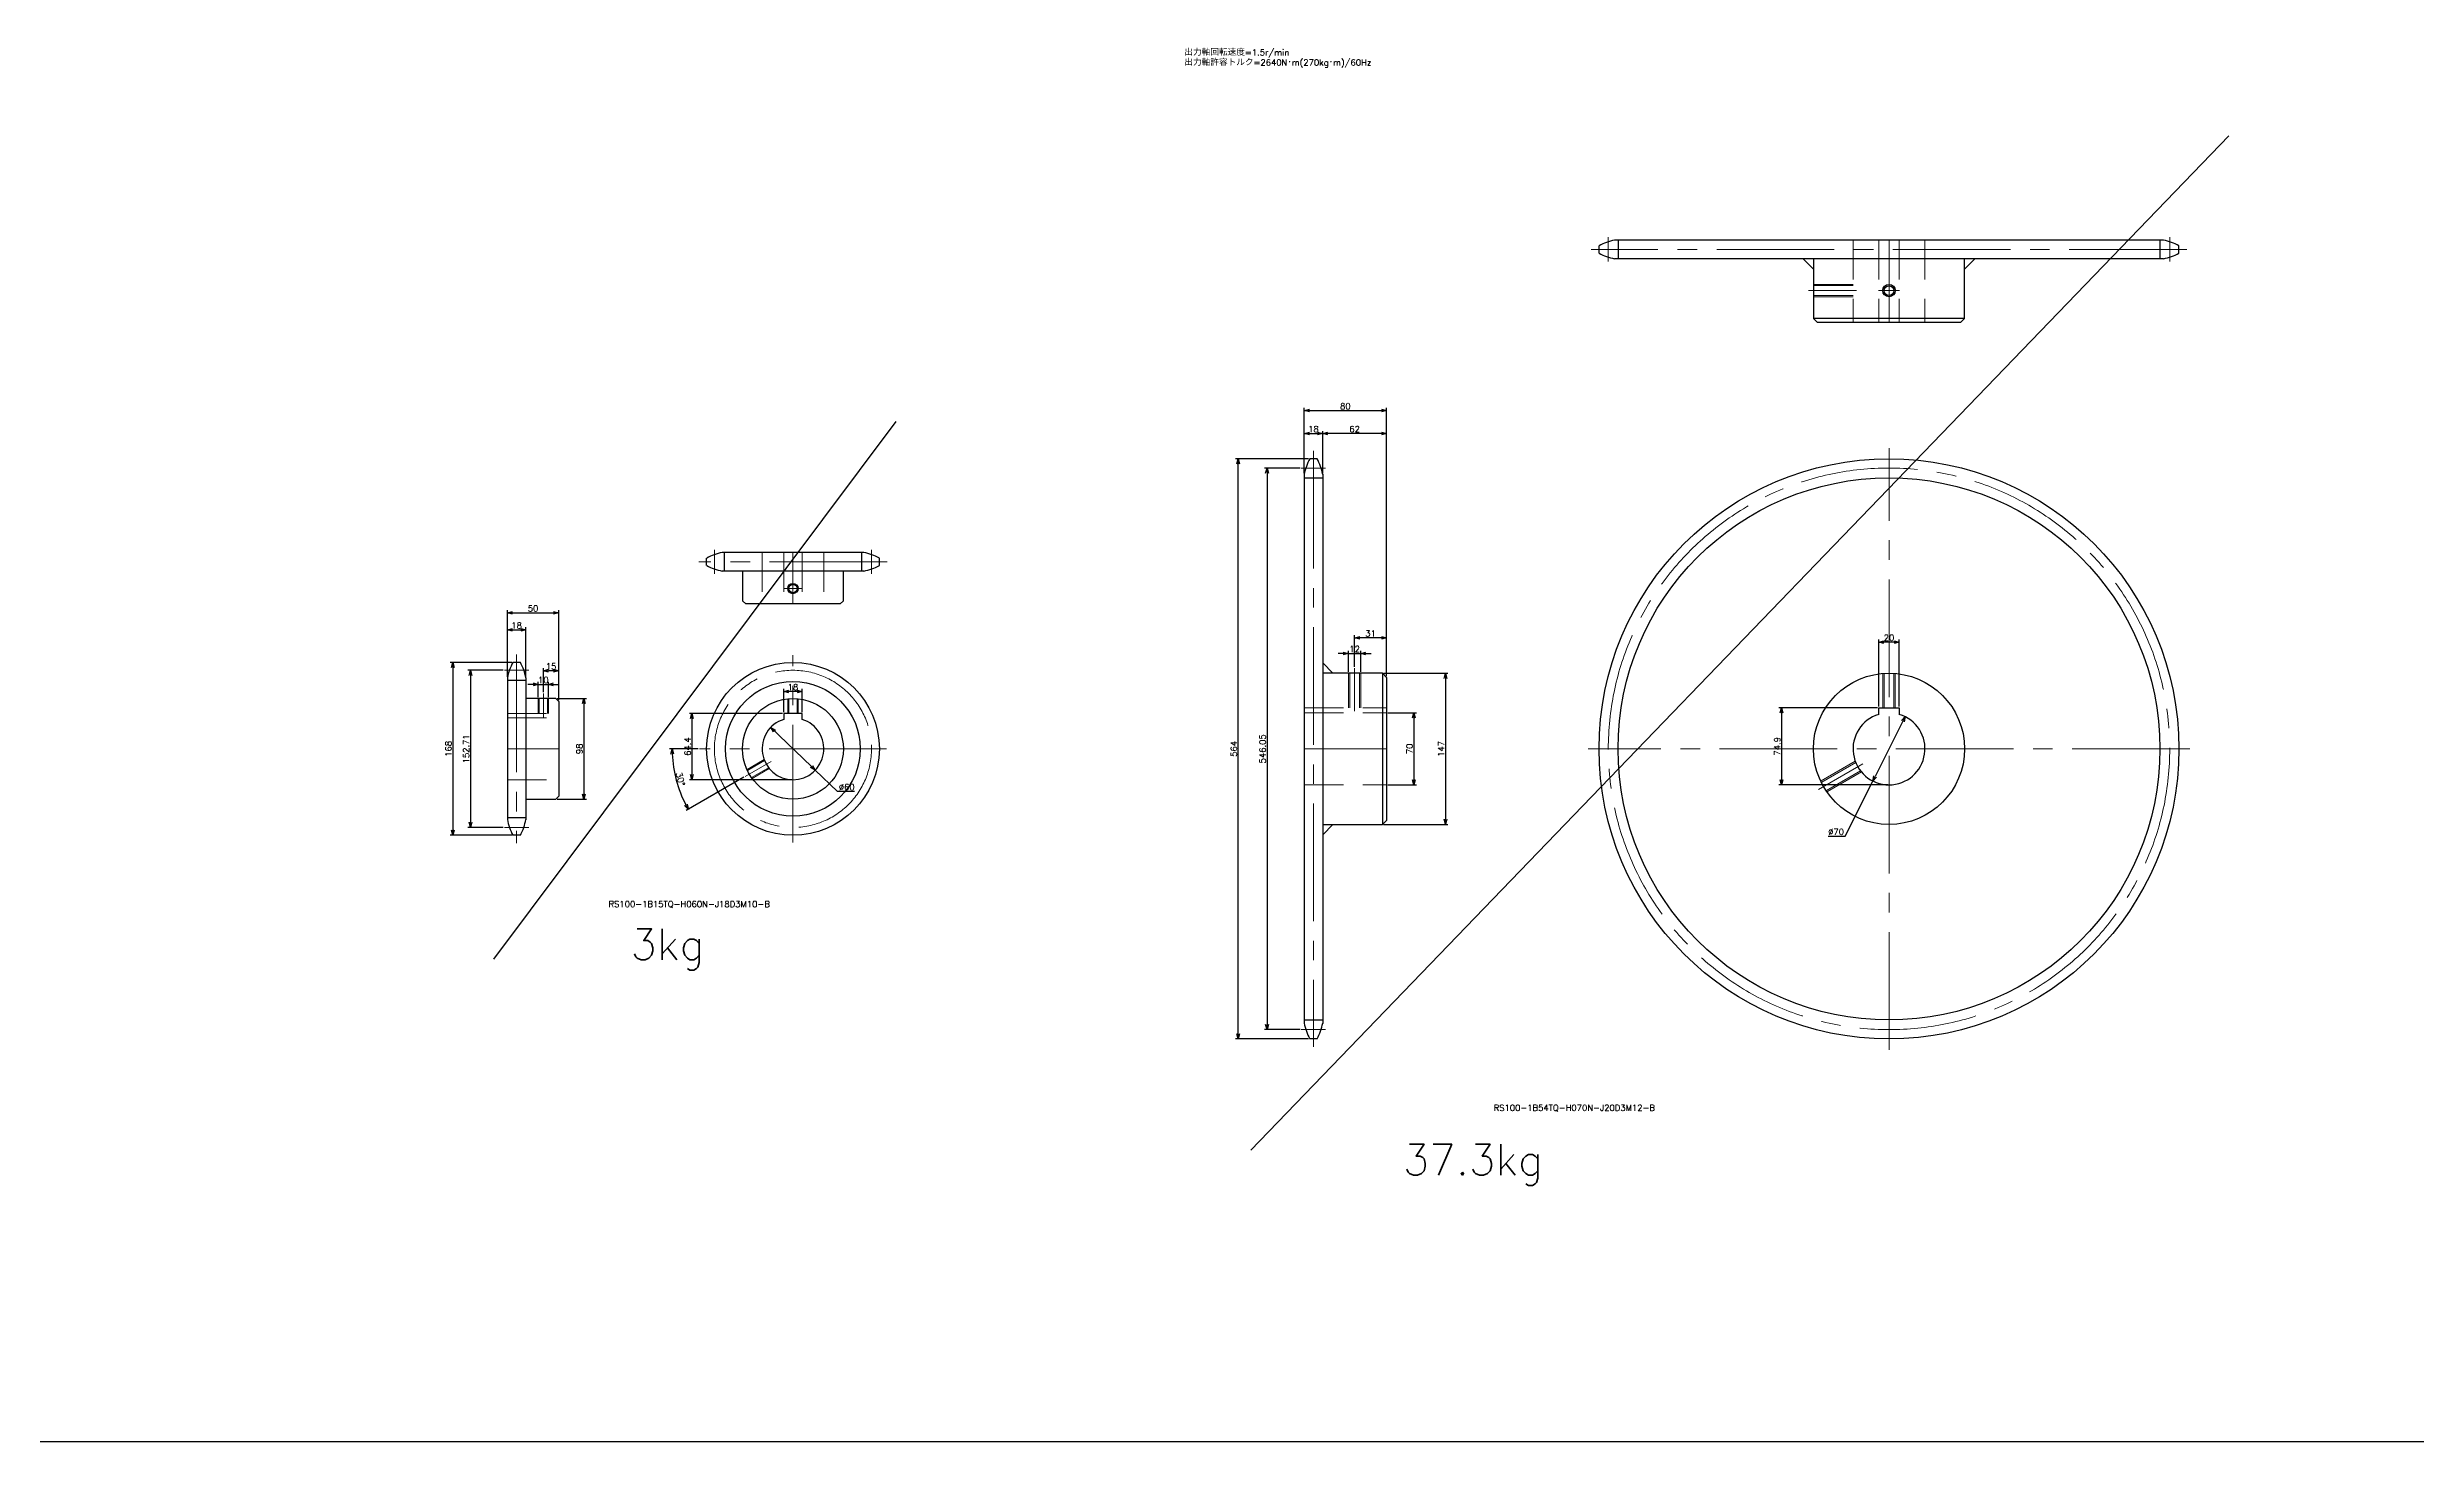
# Model space of a CAD drawing. Header units: millimetres. Extents: x -16130 to 36813, y -8099 to 27484.
# Drawn here: x -6603 to -4298, y 15962 to 17318 of the extents above; entities that cross this region are included whole.
import ezdxf

# ---------------------------------------------------------------- set-up
doc = ezdxf.new("R2010")
doc.units = ezdxf.units.MM
doc.header["$LTSCALE"] = 6
doc.header["$PDMODE"] = 99
doc.header["$PDSIZE"] = 1
doc.linetypes.add('CENTER2', pattern=[28.575, 19.05, -3.175, 3.175, -3.175])
doc.linetypes.add('HIDDEN', pattern=[9.525, 6.35, -3.175])
for name, color, linetype, lineweight in [('04_HIDDEN', 2, 'HIDDEN', 13), ('05_CENTER', 4, 'CENTER2', 13), ('08_DIM', 3, 'Continuous', 13)]:
    doc.layers.add(name, color=color, linetype=linetype, lineweight=lineweight)
doc.layers.add('10_DRAFT', color=8, linetype='Continuous', lineweight=0, plot=False)
doc.styles.add('KSS_TXT', font='txt.shx', dxfattribs={"bigfont": 'extfont2.shx'})
doc.dimstyles.new('KSS_DIM', dxfattribs={"dimtxt": 3, "dimasz": 2.5, "dimexe": 1.25, "dimexo": 0.625, "dimtad": 1, "dimdsep": 46, "dimtxsty": 'KSS_TXT', "dimblk": 'OPEN30', "dimcen": 0, "dimazin": 2, "dimtfac": 0.75, "dimtmove": 0, "dimatfit": 3, "dimldrblk": 'OPEN30', "dimfxl": 1, "dimtolj": 1, "dimarcsym": 0})
doc.dimstyles.new('KSS_DIM$3', dxfattribs={"dimtxt": 3, "dimasz": 2.5, "dimexe": 1.25, "dimexo": 0.625, "dimtad": 1, "dimtih": 1, "dimtoh": 1, "dimdsep": 46, "dimtxsty": 'KSS_TXT', "dimblk": 'OPEN30', "dimcen": 0, "dimazin": 2, "dimtfac": 0.75, "dimtofl": 0, "dimtmove": 0, "dimatfit": 3, "dimldrblk": 'OPEN30', "dimfxl": 1, "dimtolj": 1, "dimarcsym": 0})

# ---------------------------------------------------------------- blocks, each defined once
blk = doc.blocks.new('_Open30')
at = {"color": 0, "linetype": 'ByBlock', "lineweight": -2}
for p, q in [((-1, 0.27), (0, 0)), ((0, 0), (-1, -0.27)), ((0, 0), (-1, 0))]:
    blk.add_line(p, q, dxfattribs=at)
blk = doc.blocks.new('*D640')
at = {"layer": '08_DIM', "color": 0, "lineweight": -2, "transparency": 16777216}
for p, q in [((-4822.8, 16675.8), (-4918.6, 16675.8)), ((-4916.1, 16670.8), (-4916.1, 16605.9)), ((-4812.8, 16600.9), (-4918.6, 16600.9))]:
    blk.add_line(p, q, dxfattribs=at)
at = {"layer": 'Defpoints', "color": 0, "transparency": 16777216}
for p in [(-4821.6, 16675.8), (-4916.1, 16600.9), (-4811.6, 16600.9)]:
    blk.add_point(p, dxfattribs=at)
at = {"layer": '08_DIM', "color": 0, "lineweight": -2, "transparency": 16777216, "xscale": 5, "yscale": 5, "zscale": 5}
for p, rotation in [((-4916.1, 16675.8), 90), ((-4916.1, 16600.9), 270)]:
    blk.add_blockref('_Open30', p, dxfattribs=dict(at, rotation=rotation))
at = {"layer": '08_DIM', "color": 0, "transparency": 16777216, "insert": (-4920.3, 16638.4), "char_height": 6, "attachment_point": 5, "rotation": 90, "style": 'KSS_TXT'}
blk.add_mtext('\\A1;74.9', dxfattribs=at)
blk = doc.blocks.new('*D641')
at = {"layer": '08_DIM', "color": 0, "lineweight": -2, "transparency": 16777216}
for p, q in [((-4821.6, 16677.1), (-4821.6, 16742.1)), ((-4806.6, 16739.6), (-4816.6, 16739.6)), ((-4801.6, 16677.1), (-4801.6, 16742.1))]:
    blk.add_line(p, q, dxfattribs=at)
at = {"layer": 'Defpoints', "color": 0, "transparency": 16777216}
for p in [(-4821.6, 16739.6), (-4821.6, 16675.8), (-4801.6, 16675.8)]:
    blk.add_point(p, dxfattribs=at)
at = {"layer": '08_DIM', "color": 0, "lineweight": -2, "transparency": 16777216, "xscale": 5, "yscale": 5, "zscale": 5, "rotation": 180}
blk.add_blockref('_Open30', (-4821.6, 16739.6), dxfattribs=at)
at = {"layer": '08_DIM', "color": 0, "lineweight": -2, "transparency": 16777216, "xscale": 5, "yscale": 5, "zscale": 5}
blk.add_blockref('_Open30', (-4801.6, 16739.6), dxfattribs=at)
at = {"layer": '08_DIM', "color": 0, "transparency": 16777216, "insert": (-4811.6, 16743.9), "char_height": 6, "attachment_point": 5, "style": 'KSS_TXT'}
blk.add_mtext('\\A1;20', dxfattribs=at)
blk = doc.blocks.new('*D642')
at = {"layer": '08_DIM', "color": 0, "lineweight": -2, "transparency": 16777216}
for p, q in [((-4795.9, 16667.2), (-4825, 16609.1)), ((-4854.2, 16550.9), (-4827.3, 16604.6)), ((-4870.7, 16550.9), (-4854.2, 16550.9))]:
    blk.add_line(p, q, dxfattribs=at)
at = {"layer": 'Defpoints', "color": 0, "transparency": 16777216}
for p in [(-4795.9, 16667.2), (-4827.3, 16604.6)]:
    blk.add_point(p, dxfattribs=at)
at = {"layer": '08_DIM', "color": 0, "lineweight": -2, "transparency": 16777216, "xscale": 5, "yscale": 5, "zscale": 5}
for p, rotation in [((-4795.9, 16667.2), 63.36914231742471), ((-4827.3, 16604.6), 243.3691423174247)]:
    blk.add_blockref('_Open30', p, dxfattribs=dict(at, rotation=rotation))
at = {"layer": '08_DIM', "color": 0, "transparency": 16777216, "insert": (-4863.1, 16555.2), "char_height": 6, "attachment_point": 5, "style": 'KSS_TXT'}
blk.add_mtext('\\A1;%%C70', dxfattribs=at)
blk = doc.blocks.new('*D643')
at = {"layer": '08_DIM', "color": 0, "lineweight": -2, "transparency": 16777216}
for p, q in [((-5303.1, 16709.4), (-5240.5, 16709.4)), ((-5243, 16704.4), (-5243, 16567.4)), ((-5303.1, 16562.4), (-5240.5, 16562.4))]:
    blk.add_line(p, q, dxfattribs=at)
at = {"layer": 'Defpoints', "color": 0, "transparency": 16777216}
for p in [(-5304.3, 16709.4), (-5304.3, 16562.4), (-5243, 16562.4)]:
    blk.add_point(p, dxfattribs=at)
at = {"layer": '08_DIM', "color": 0, "lineweight": -2, "transparency": 16777216, "xscale": 5, "yscale": 5, "zscale": 5}
for p, rotation in [((-5243, 16709.4), 90), ((-5243, 16562.4), 270)]:
    blk.add_blockref('_Open30', p, dxfattribs=dict(at, rotation=rotation))
at = {"layer": '08_DIM', "color": 0, "transparency": 16777216, "insert": (-5247.2, 16635.9), "char_height": 6, "attachment_point": 5, "rotation": 90, "style": 'KSS_TXT'}
blk.add_mtext('\\A1;147', dxfattribs=at)
blk = doc.blocks.new('*D747')
at = {"layer": '08_DIM', "color": 0, "lineweight": -2, "transparency": 16777216}
for p, q in [((-6130.3, 16698.6), (-6135.3, 16698.6)), ((-6125.3, 16686.2), (-6125.3, 16701.1)), ((-6125.3, 16698.6), (-6115.3, 16698.6)), ((-6115.3, 16686.2), (-6115.3, 16701.1)), ((-6110.3, 16698.6), (-6105.3, 16698.6))]:
    blk.add_line(p, q, dxfattribs=at)
at = {"layer": 'Defpoints', "color": 0, "transparency": 16777216}
for p in [(-6125.3, 16684.9), (-6115.3, 16698.6), (-6115.3, 16684.9)]:
    blk.add_point(p, dxfattribs=at)
at = {"layer": '08_DIM', "color": 0, "lineweight": -2, "transparency": 16777216, "xscale": 5, "yscale": 5, "zscale": 5}
blk.add_blockref('_Open30', (-6125.3, 16698.6), dxfattribs=at)
at = {"layer": '08_DIM', "color": 0, "lineweight": -2, "transparency": 16777216, "xscale": 5, "yscale": 5, "zscale": 5, "rotation": 180}
blk.add_blockref('_Open30', (-6115.3, 16698.6), dxfattribs=at)
at = {"layer": '08_DIM', "color": 0, "transparency": 16777216, "insert": (-6120.3, 16702.8), "char_height": 6, "attachment_point": 5, "style": 'KSS_TXT'}
blk.add_mtext('\\A1;10', dxfattribs=at)
blk = doc.blocks.new('*D748')
at = {"layer": '08_DIM', "color": 0, "lineweight": -2, "transparency": 16777216}
for p, q in [((-5342.3, 16728.7), (-5347.3, 16728.7)), ((-5337.3, 16710.7), (-5337.3, 16731.2)), ((-5337.3, 16728.7), (-5325.3, 16728.7)), ((-5325.3, 16710.7), (-5325.3, 16731.2)), ((-5320.3, 16728.7), (-5315.3, 16728.7))]:
    blk.add_line(p, q, dxfattribs=at)
at = {"layer": 'Defpoints', "color": 0, "transparency": 16777216}
for p in [(-5325.3, 16728.7), (-5337.3, 16709.4), (-5325.3, 16709.4)]:
    blk.add_point(p, dxfattribs=at)
at = {"layer": '08_DIM', "color": 0, "lineweight": -2, "transparency": 16777216, "xscale": 5, "yscale": 5, "zscale": 5}
blk.add_blockref('_Open30', (-5337.3, 16728.7), dxfattribs=at)
at = {"layer": '08_DIM', "color": 0, "lineweight": -2, "transparency": 16777216, "xscale": 5, "yscale": 5, "zscale": 5, "rotation": 180}
blk.add_blockref('_Open30', (-5325.3, 16728.7), dxfattribs=at)
at = {"layer": '08_DIM', "color": 0, "transparency": 16777216, "insert": (-5331.3, 16732.9), "char_height": 6, "attachment_point": 5, "style": 'KSS_TXT'}
blk.add_mtext('\\A1;12', dxfattribs=at)
blk = doc.blocks.new('*D749')
at = {"layer": '08_DIM', "color": 0, "lineweight": -2, "transparency": 16777216}
for p, q in [((-5331.3, 16715.6), (-5331.3, 16746.3)), ((-5305.3, 16743.8), (-5326.3, 16743.8)), ((-5300.3, 16706.7), (-5300.3, 16746.3))]:
    blk.add_line(p, q, dxfattribs=at)
at = {"layer": 'Defpoints', "color": 0, "transparency": 16777216}
for p in [(-5331.3, 16743.8), (-5331.3, 16714.4), (-5300.3, 16705.4)]:
    blk.add_point(p, dxfattribs=at)
at = {"layer": '08_DIM', "color": 0, "lineweight": -2, "transparency": 16777216, "xscale": 5, "yscale": 5, "zscale": 5, "rotation": 180}
blk.add_blockref('_Open30', (-5331.3, 16743.8), dxfattribs=at)
at = {"layer": '08_DIM', "color": 0, "lineweight": -2, "transparency": 16777216, "xscale": 5, "yscale": 5, "zscale": 5}
blk.add_blockref('_Open30', (-5300.3, 16743.8), dxfattribs=at)
at = {"layer": '08_DIM', "color": 0, "transparency": 16777216, "insert": (-5315.8, 16748.1), "char_height": 6, "attachment_point": 5, "style": 'KSS_TXT'}
blk.add_mtext('\\A1;31', dxfattribs=at)
blk = doc.blocks.new('RS120-1B54Tc_1_1_1')
at = {"color": 0}
for p, q in [((-10, 33.5), (-10, 39.9)), ((-10, 39.9), (10, 39.9)), ((10, 39.9), (10, 33.5))]:
    blk.add_line(p, q, dxfattribs=at)
for radius in [282, 263.5, 73.5]:
    blk.add_circle((0, 0), radius, dxfattribs=at)
blk.add_arc((0, 0), 35, 106.6015, 73.3985, dxfattribs=at)
at = {"layer": '04_HIDDEN', "color": 0}
for p, q in [((-6, 39.9), (-6, 73.3)), ((-4.8, 39.9), (-4.8, 73.3)), ((4.7, 39.9), (4.7, 73.3)), ((6, 39.9), (6, 73.3)), ((-32.9, -12), (-66.4, -31.4)), ((-32.4, -13.2), (-65.9, -32.6)), ((-27.7, -21.5), (-61.1, -40.8)), ((-26.9, -22.4), (-60.4, -41.8))]:
    blk.add_line(p, q, dxfattribs=at)
at = {"layer": '05_CENTER', "color": 0}
for p, q in [((0, -292.5), (0, 292.5)), ((292.5, 0), (-292.5, 0)), ((-68.5, -39.6), (-25.4, -14.6))]:
    blk.add_line(p, q, dxfattribs=at)
blk.add_circle((0, 0), 273, dxfattribs=at)
blk = doc.blocks.new('RS120-1B18Tc_1_1_1')
at = {"color": 0}
for p, q in [((9, 34.4), (-9, 34.4)), ((-9, 34.4), (-9, 28.6)), ((9, 28.6), (9, 34.4))]:
    blk.add_line(p, q, dxfattribs=at)
for radius in [84, 65.5, 49]:
    blk.add_circle((0, 0), radius, dxfattribs=at)
blk.add_arc((0, 0), 30, 107.4576, 72.5424, dxfattribs=at)
at = {"layer": '04_HIDDEN', "color": 0}
for p, q in [((-5, 48.7), (-5, 34.4)), ((-4, 48.8), (-4, 34.4)), ((4, 48.8), (4, 34.4)), ((5, 48.7), (5, 34.4)), ((-44.7, -20), (-28.1, -10.5)), ((-44.3, -21), (-27.7, -11.4)), ((-40.3, -27.9), (-23.7, -18.3)), ((-39.7, -28.7), (-23.1, -19.1))]:
    blk.add_line(p, q, dxfattribs=at)
at = {"layer": '05_CENTER'}
for p, q in [((0, -91), (0, 91)), ((91, 0), (-91, 0))]:
    blk.add_line(p, q, dxfattribs=at)
at = {"layer": '05_CENTER', "color": 0}
blk.add_line((-46.6, -26.9), (-21.3, -12.3), dxfattribs=at)
at = {"layer": '05_CENTER'}
blk.add_circle((0, 0), 76.4, dxfattribs=at)
blk = doc.blocks.new('*D750')
at = {"layer": '08_DIM', "color": 0, "lineweight": -2, "transparency": 16777216}
for p, q in [((-5969.8, 16635.9), (-5997.6, 16635.9)), ((-5925.2, 16608.4), (-5981.5, 16575.9))]:
    blk.add_line(p, q, dxfattribs=at)
blk.add_arc((-5877.5, 16635.9), 117.5, 182.4373, 207.5627, dxfattribs=at)
at = {"layer": 'Defpoints', "color": 0, "transparency": 16777216}
for p in [(-5993.3, 16615.5), (-5968.5, 16635.9), (-5898.9, 16623.6), (-5748.4, 16635.9), (-5924.2, 16609)]:
    blk.add_point(p, dxfattribs=at)
at = {"layer": '08_DIM', "color": 0, "lineweight": -2, "transparency": 16777216, "xscale": 5, "yscale": 5, "zscale": 5}
for p, rotation in [((-5995.1, 16635.9), 91.21863772397231), ((-5979.3, 16577.1), 298.7813622777151)]:
    blk.add_blockref('_Open30', p, dxfattribs=dict(at, rotation=rotation))
at = {"layer": '08_DIM', "color": 0, "transparency": 16777216, "insert": (-5987, 16606.6), "char_height": 6, "attachment_point": 5, "rotation": 285, "style": 'KSS_TXT'}
blk.add_mtext('\\A1;30%%d', dxfattribs=at)
blk = doc.blocks.new('*D751')
at = {"layer": '08_DIM', "color": 0, "lineweight": -2, "transparency": 16777216}
for p, q in [((-5899.2, 16656.6), (-5859.5, 16618.6)), ((-5834.2, 16594.5), (-5855.9, 16615.2)), ((-5817.7, 16594.5), (-5834.2, 16594.5))]:
    blk.add_line(p, q, dxfattribs=at)
at = {"layer": 'Defpoints', "color": 0, "transparency": 16777216}
for p in [(-5899.2, 16656.6), (-5855.9, 16615.2)]:
    blk.add_point(p, dxfattribs=at)
at = {"layer": '08_DIM', "color": 0, "lineweight": -2, "transparency": 16777216, "xscale": 5, "yscale": 5, "zscale": 5}
for p, rotation in [((-5899.2, 16656.6), 136.2705495078301), ((-5855.9, 16615.2), 316.2705495078301)]:
    blk.add_blockref('_Open30', p, dxfattribs=dict(at, rotation=rotation))
at = {"layer": '08_DIM', "color": 0, "transparency": 16777216, "insert": (-5825.3, 16598.7), "char_height": 6, "attachment_point": 5, "style": 'KSS_TXT'}
blk.add_mtext('\\A1;%%C60', dxfattribs=at)
blk = doc.blocks.new('*D752')
at = {"layer": '08_DIM', "color": 0, "lineweight": -2, "transparency": 16777216}
for p, q in [((-5887.8, 16670.3), (-5978.3, 16670.3)), ((-5975.8, 16665.3), (-5975.8, 16610.9)), ((-5878.8, 16605.9), (-5978.3, 16605.9))]:
    blk.add_line(p, q, dxfattribs=at)
at = {"layer": 'Defpoints', "color": 0, "transparency": 16777216}
for p in [(-5886.5, 16670.3), (-5975.8, 16605.9), (-5877.5, 16605.9)]:
    blk.add_point(p, dxfattribs=at)
at = {"layer": '08_DIM', "color": 0, "lineweight": -2, "transparency": 16777216, "xscale": 5, "yscale": 5, "zscale": 5}
for p, rotation in [((-5975.8, 16670.3), 90), ((-5975.8, 16605.9), 270)]:
    blk.add_blockref('_Open30', p, dxfattribs=dict(at, rotation=rotation))
at = {"layer": '08_DIM', "color": 0, "transparency": 16777216, "insert": (-5980, 16638.1), "char_height": 6, "attachment_point": 5, "rotation": 90, "style": 'KSS_TXT'}
blk.add_mtext('\\A1;64.4', dxfattribs=at)
blk = doc.blocks.new('*D753')
at = {"layer": '08_DIM', "color": 0, "lineweight": -2, "transparency": 16777216}
for p, q in [((-5886.5, 16671.6), (-5886.5, 16694.1)), ((-5873.5, 16691.6), (-5881.5, 16691.6)), ((-5868.5, 16671.6), (-5868.5, 16694.1))]:
    blk.add_line(p, q, dxfattribs=at)
at = {"layer": 'Defpoints', "color": 0, "transparency": 16777216}
for p in [(-5886.5, 16691.6), (-5886.5, 16670.3), (-5868.5, 16670.3)]:
    blk.add_point(p, dxfattribs=at)
at = {"layer": '08_DIM', "color": 0, "lineweight": -2, "transparency": 16777216, "xscale": 5, "yscale": 5, "zscale": 5, "rotation": 180}
blk.add_blockref('_Open30', (-5886.5, 16691.6), dxfattribs=at)
at = {"layer": '08_DIM', "color": 0, "lineweight": -2, "transparency": 16777216, "xscale": 5, "yscale": 5, "zscale": 5}
blk.add_blockref('_Open30', (-5868.5, 16691.6), dxfattribs=at)
at = {"layer": '08_DIM', "color": 0, "transparency": 16777216, "insert": (-5877.5, 16695.9), "char_height": 6, "attachment_point": 5, "style": 'KSS_TXT'}
blk.add_mtext('\\A1;18', dxfattribs=at)
blk = doc.blocks.new('*D754')
at = {"layer": '08_DIM', "color": 0, "lineweight": -2, "transparency": 16777216}
for p, q in [((-6120.3, 16691.1), (-6120.3, 16714.4)), ((-6110.3, 16711.9), (-6115.3, 16711.9)), ((-6105.3, 16683.2), (-6105.3, 16714.4))]:
    blk.add_line(p, q, dxfattribs=at)
at = {"layer": 'Defpoints', "color": 0, "transparency": 16777216}
for p in [(-6120.3, 16711.9), (-6120.3, 16689.8), (-6105.3, 16681.9)]:
    blk.add_point(p, dxfattribs=at)
at = {"layer": '08_DIM', "color": 0, "lineweight": -2, "transparency": 16777216, "xscale": 5, "yscale": 5, "zscale": 5, "rotation": 180}
blk.add_blockref('_Open30', (-6120.3, 16711.9), dxfattribs=at)
at = {"layer": '08_DIM', "color": 0, "lineweight": -2, "transparency": 16777216, "xscale": 5, "yscale": 5, "zscale": 5}
blk.add_blockref('_Open30', (-6105.3, 16711.9), dxfattribs=at)
at = {"layer": '08_DIM', "color": 0, "transparency": 16777216, "insert": (-6112.8, 16716.1), "char_height": 6, "attachment_point": 5, "style": 'KSS_TXT'}
blk.add_mtext('\\A1;15', dxfattribs=at)
blk = doc.blocks.new('*D755')
at = {"layer": '08_DIM', "color": 0, "lineweight": -2, "transparency": 16777216}
for p, q in [((-5380.3, 16904), (-5380.3, 16967.3)), ((-5375.3, 16964.8), (-5305.3, 16964.8)), ((-5300.3, 16706.7), (-5300.3, 16967.3))]:
    blk.add_line(p, q, dxfattribs=at)
at = {"layer": 'Defpoints', "color": 0, "transparency": 16777216}
for p in [(-5300.3, 16964.8), (-5380.3, 16902.8), (-5300.3, 16705.4)]:
    blk.add_point(p, dxfattribs=at)
at = {"layer": '08_DIM', "color": 0, "lineweight": -2, "transparency": 16777216, "xscale": 5, "yscale": 5, "zscale": 5, "rotation": 180}
blk.add_blockref('_Open30', (-5380.3, 16964.8), dxfattribs=at)
at = {"layer": '08_DIM', "color": 0, "lineweight": -2, "transparency": 16777216, "xscale": 5, "yscale": 5, "zscale": 5}
blk.add_blockref('_Open30', (-5300.3, 16964.8), dxfattribs=at)
at = {"layer": '08_DIM', "color": 0, "transparency": 16777216, "insert": (-5340.3, 16969), "char_height": 6, "attachment_point": 5, "style": 'KSS_TXT'}
blk.add_mtext('\\A1;80', dxfattribs=at)
blk = doc.blocks.new('*D756')
at = {"layer": '08_DIM', "color": 0, "lineweight": -2, "transparency": 16777216}
for p, q in [((-5380.3, 16904), (-5380.3, 16944.9)), ((-5375.3, 16942.4), (-5367.3, 16942.4)), ((-5362.3, 16904), (-5362.3, 16944.9))]:
    blk.add_line(p, q, dxfattribs=at)
at = {"layer": 'Defpoints', "color": 0, "transparency": 16777216}
for p in [(-5362.3, 16942.4), (-5380.3, 16902.8), (-5362.3, 16902.8)]:
    blk.add_point(p, dxfattribs=at)
at = {"layer": '08_DIM', "color": 0, "lineweight": -2, "transparency": 16777216, "xscale": 5, "yscale": 5, "zscale": 5, "rotation": 180}
blk.add_blockref('_Open30', (-5380.3, 16942.4), dxfattribs=at)
at = {"layer": '08_DIM', "color": 0, "lineweight": -2, "transparency": 16777216, "xscale": 5, "yscale": 5, "zscale": 5}
blk.add_blockref('_Open30', (-5362.3, 16942.4), dxfattribs=at)
at = {"layer": '08_DIM', "color": 0, "transparency": 16777216, "insert": (-5371.3, 16946.7), "char_height": 6, "attachment_point": 5, "style": 'KSS_TXT'}
blk.add_mtext('\\A1;18', dxfattribs=at)
blk = doc.blocks.new('*D757')
at = {"layer": '08_DIM', "color": 0, "lineweight": -2, "transparency": 16777216}
for p, q in [((-5299.1, 16670.9), (-5271.2, 16670.9)), ((-5273.7, 16665.9), (-5273.7, 16605.9)), ((-5299.1, 16600.9), (-5271.2, 16600.9))]:
    blk.add_line(p, q, dxfattribs=at)
at = {"layer": 'Defpoints', "color": 0, "transparency": 16777216}
for p in [(-5300.3, 16670.9), (-5300.3, 16600.9), (-5273.7, 16600.9)]:
    blk.add_point(p, dxfattribs=at)
at = {"layer": '08_DIM', "color": 0, "lineweight": -2, "transparency": 16777216, "xscale": 5, "yscale": 5, "zscale": 5}
for p, rotation in [((-5273.7, 16670.9), 90), ((-5273.7, 16600.9), 270)]:
    blk.add_blockref('_Open30', p, dxfattribs=dict(at, rotation=rotation))
at = {"layer": '08_DIM', "color": 0, "transparency": 16777216, "insert": (-5277.9, 16635.9), "char_height": 6, "attachment_point": 5, "rotation": 90, "style": 'KSS_TXT'}
blk.add_mtext('\\A1;70', dxfattribs=at)
blk = doc.blocks.new('*D758')
at = {"layer": '08_DIM', "color": 0, "lineweight": -2, "transparency": 16777216}
for p, q in [((-5384.4, 16908.9), (-5419, 16908.9)), ((-5416.5, 16903.9), (-5416.5, 16367.9)), ((-5384.4, 16362.9), (-5419, 16362.9))]:
    blk.add_line(p, q, dxfattribs=at)
at = {"layer": 'Defpoints', "color": 0, "transparency": 16777216}
for p in [(-5383.2, 16908.9), (-5416.5, 16362.9), (-5383.2, 16362.9)]:
    blk.add_point(p, dxfattribs=at)
at = {"layer": '08_DIM', "color": 0, "lineweight": -2, "transparency": 16777216, "xscale": 5, "yscale": 5, "zscale": 5}
for p, rotation in [((-5416.5, 16908.9), 90), ((-5416.5, 16362.9), 270)]:
    blk.add_blockref('_Open30', p, dxfattribs=dict(at, rotation=rotation))
at = {"layer": '08_DIM', "color": 0, "transparency": 16777216, "insert": (-5420.8, 16635.9), "char_height": 6, "attachment_point": 5, "rotation": 90, "style": 'KSS_TXT'}
blk.add_mtext('\\A1;546.05', dxfattribs=at)
blk = doc.blocks.new('*D759')
at = {"layer": '08_DIM', "color": 0, "lineweight": -2, "transparency": 16777216}
for p, q in [((-5376.2, 16917.9), (-5447.1, 16917.9)), ((-5444.6, 16358.9), (-5444.6, 16912.9)), ((-5376.2, 16353.9), (-5447.1, 16353.9))]:
    blk.add_line(p, q, dxfattribs=at)
at = {"layer": 'Defpoints', "color": 0, "transparency": 16777216}
for p in [(-5444.6, 16917.9), (-5374.9, 16917.9), (-5374.9, 16353.9)]:
    blk.add_point(p, dxfattribs=at)
at = {"layer": '08_DIM', "color": 0, "lineweight": -2, "transparency": 16777216, "xscale": 5, "yscale": 5, "zscale": 5}
for p, rotation in [((-5444.6, 16917.9), 90), ((-5444.6, 16353.9), 270)]:
    blk.add_blockref('_Open30', p, dxfattribs=dict(at, rotation=rotation))
at = {"layer": '08_DIM', "color": 0, "transparency": 16777216, "insert": (-5448.8, 16635.9), "char_height": 6, "attachment_point": 5, "rotation": 90, "style": 'KSS_TXT'}
blk.add_mtext('\\A1;564', dxfattribs=at)
blk = doc.blocks.new('*D760')
at = {"layer": '08_DIM', "color": 0, "lineweight": -2, "transparency": 16777216}
for p, q in [((-6107, 16684.9), (-6078.4, 16684.9)), ((-6080.9, 16679.9), (-6080.9, 16591.9)), ((-6107, 16586.9), (-6078.4, 16586.9))]:
    blk.add_line(p, q, dxfattribs=at)
at = {"layer": 'Defpoints', "color": 0, "transparency": 16777216}
for p in [(-6108.3, 16684.9), (-6108.3, 16586.9), (-6080.9, 16586.9)]:
    blk.add_point(p, dxfattribs=at)
at = {"layer": '08_DIM', "color": 0, "lineweight": -2, "transparency": 16777216, "xscale": 5, "yscale": 5, "zscale": 5}
for p, rotation in [((-6080.9, 16684.9), 90), ((-6080.9, 16586.9), 270)]:
    blk.add_blockref('_Open30', p, dxfattribs=dict(at, rotation=rotation))
at = {"layer": '08_DIM', "color": 0, "transparency": 16777216, "insert": (-6085.2, 16635.9), "char_height": 6, "attachment_point": 5, "rotation": 90, "style": 'KSS_TXT'}
blk.add_mtext('\\A1;98', dxfattribs=at)
blk = doc.blocks.new('*D761')
at = {"layer": '08_DIM', "color": 0, "lineweight": -2, "transparency": 16777216}
for p, q in [((-6155.3, 16706), (-6155.3, 16770.7)), ((-6150.3, 16768.2), (-6110.3, 16768.2)), ((-6105.3, 16683.2), (-6105.3, 16770.7))]:
    blk.add_line(p, q, dxfattribs=at)
at = {"layer": 'Defpoints', "color": 0, "transparency": 16777216}
for p in [(-6105.3, 16768.2), (-6155.3, 16704.8), (-6105.3, 16681.9)]:
    blk.add_point(p, dxfattribs=at)
at = {"layer": '08_DIM', "color": 0, "lineweight": -2, "transparency": 16777216, "xscale": 5, "yscale": 5, "zscale": 5, "rotation": 180}
blk.add_blockref('_Open30', (-6155.3, 16768.2), dxfattribs=at)
at = {"layer": '08_DIM', "color": 0, "lineweight": -2, "transparency": 16777216, "xscale": 5, "yscale": 5, "zscale": 5}
blk.add_blockref('_Open30', (-6105.3, 16768.2), dxfattribs=at)
at = {"layer": '08_DIM', "color": 0, "transparency": 16777216, "insert": (-6130.3, 16772.4), "char_height": 6, "attachment_point": 5, "style": 'KSS_TXT'}
blk.add_mtext('\\A1;50', dxfattribs=at)
blk = doc.blocks.new('*D762')
at = {"layer": '08_DIM', "color": 0, "lineweight": -2, "transparency": 16777216}
for p, q in [((-6155.3, 16706), (-6155.3, 16754.1)), ((-6137.3, 16706), (-6137.3, 16754.1)), ((-6150.3, 16751.6), (-6142.3, 16751.6))]:
    blk.add_line(p, q, dxfattribs=at)
at = {"layer": 'Defpoints', "color": 0, "transparency": 16777216}
for p in [(-6137.3, 16751.6), (-6155.3, 16704.8), (-6137.3, 16704.8)]:
    blk.add_point(p, dxfattribs=at)
at = {"layer": '08_DIM', "color": 0, "lineweight": -2, "transparency": 16777216, "xscale": 5, "yscale": 5, "zscale": 5, "rotation": 180}
blk.add_blockref('_Open30', (-6155.3, 16751.6), dxfattribs=at)
at = {"layer": '08_DIM', "color": 0, "lineweight": -2, "transparency": 16777216, "xscale": 5, "yscale": 5, "zscale": 5}
blk.add_blockref('_Open30', (-6137.3, 16751.6), dxfattribs=at)
at = {"layer": '08_DIM', "color": 0, "transparency": 16777216, "insert": (-6146.3, 16755.8), "char_height": 6, "attachment_point": 5, "style": 'KSS_TXT'}
blk.add_mtext('\\A1;18', dxfattribs=at)
blk = doc.blocks.new('*D763')
at = {"layer": '08_DIM', "color": 0, "lineweight": -2, "transparency": 16777216}
for p, q in [((-6159.3, 16712.3), (-6193.6, 16712.3)), ((-6191.1, 16707.3), (-6191.1, 16564.6)), ((-6159.3, 16559.6), (-6193.6, 16559.6))]:
    blk.add_line(p, q, dxfattribs=at)
at = {"layer": 'Defpoints', "color": 0, "transparency": 16777216}
for p in [(-6158.1, 16712.3), (-6191.1, 16559.6), (-6158.1, 16559.6)]:
    blk.add_point(p, dxfattribs=at)
at = {"layer": '08_DIM', "color": 0, "lineweight": -2, "transparency": 16777216, "xscale": 5, "yscale": 5, "zscale": 5}
for p, rotation in [((-6191.1, 16712.3), 90), ((-6191.1, 16559.6), 270)]:
    blk.add_blockref('_Open30', p, dxfattribs=dict(at, rotation=rotation))
at = {"layer": '08_DIM', "color": 0, "transparency": 16777216, "insert": (-6195.4, 16635.9), "char_height": 6, "attachment_point": 5, "rotation": 90, "style": 'KSS_TXT'}
blk.add_mtext('\\A1;152.71', dxfattribs=at)
blk = doc.blocks.new('*D837')
at = {"layer": '08_DIM', "color": 0, "lineweight": -2, "transparency": 16777216}
for p, q in [((-6151.1, 16719.9), (-6210.9, 16719.9)), ((-6208.4, 16714.9), (-6208.4, 16556.9)), ((-6151.1, 16551.9), (-6210.9, 16551.9))]:
    blk.add_line(p, q, dxfattribs=at)
at = {"layer": 'Defpoints', "color": 0, "transparency": 16777216}
for p in [(-6149.9, 16719.9), (-6208.4, 16551.9), (-6149.9, 16551.9)]:
    blk.add_point(p, dxfattribs=at)
at = {"layer": '08_DIM', "color": 0, "lineweight": -2, "transparency": 16777216, "xscale": 5, "yscale": 5, "zscale": 5}
for p, rotation in [((-6208.4, 16719.9), 90), ((-6208.4, 16551.9), 270)]:
    blk.add_blockref('_Open30', p, dxfattribs=dict(at, rotation=rotation))
at = {"layer": '08_DIM', "color": 0, "transparency": 16777216, "insert": (-6212.6, 16635.9), "char_height": 6, "attachment_point": 5, "rotation": 90, "style": 'KSS_TXT'}
blk.add_mtext('\\A1;168', dxfattribs=at)
blk = doc.blocks.new('RS120-1B54Ta_1_1_1')
at = {"color": 0}
for p, q in [((12.6, 282), (5.4, 282)), ((0, 266.9), (0, -266.9)), ((0, 263.5), (18, 263.5)), ((18, 266.9), (18, -266.9)), ((28, 73.5), (18, 83.5)), ((76, 73.5), (18, 73.5)), ((76, 73.5), (76, -73.5)), ((80, 69.5), (76, 73.5)), ((80, 69.5), (80, -69.5)), ((18, -73.5), (76, -73.5)), ((28, -73.5), (18, -83.5)), ((76, -73.5), (80, -69.5)), ((0, -263.5), (18, -263.5)), ((12.6, -282), (5.4, -282))]:
    blk.add_line(p, q, dxfattribs=at)
for centre, start, end in [((50.8, 257.3), 151.4248, 169.3003), ((-32.8, 257.3), 10.6997, 28.5752), ((50.8, -257.2), 190.6997, 208.5752), ((-32.8, -257.2), 331.4248, 349.3003)]:
    blk.add_arc(centre, 51.7, start, end, dxfattribs=at)
at = {"layer": '04_HIDDEN', "color": 0}
for p, q in [((43, 39.9), (43, 73.5)), ((44.3, 39.9), (44.3, 73.5)), ((53.8, 39.9), (53.8, 73.5)), ((55, 39.9), (55, 73.5)), ((0, 39.9), (80, 39.9)), ((0, 35), (80, 35)), ((0, -35), (80, -35))]:
    blk.add_line(p, q, dxfattribs=at)
at = {"layer": '05_CENTER', "color": 0}
for p, q in [((9, 289.7), (9, -289.6)), ((-2.8, 273), (20.8, 273)), ((49, 36.5), (49, 78.5)), ((-2.8, -273), (20.8, -273))]:
    blk.add_line(p, q, dxfattribs=at)
at = {"layer": '10_DRAFT'}
blk.add_line((0, 0), (80, 0), dxfattribs=at)
blk = doc.blocks.new('A$C74B26461_1_1')
at = {"color": 0}
for p, q in [((266.9, 0), (-266.9, 0)), ((-263.5, 0), (-263.5, -18)), ((263.5, 0), (263.5, -18)), ((-282, -12.6), (-282, -5.4)), ((266.9, -18), (-266.9, -18)), ((-73.5, -28), (-83.5, -18)), ((-73.5, -18), (-73.5, -76)), ((73.5, -76), (73.5, -18)), ((73.5, -28), (83.5, -18)), ((282, -12.6), (282, -5.4)), ((73.5, -76), (-73.5, -76)), ((-73.5, -76), (-69.5, -80)), ((69.5, -80), (-69.5, -80)), ((69.5, -80), (73.5, -76))]:
    blk.add_line(p, q, dxfattribs=at)
for radius in [6, 4.75]:
    blk.add_circle((0, -49), radius, dxfattribs=at)
for centre, start, end in [((-257.3, -50.8), 100.6997, 118.5752), ((-257.3, 32.8), 241.4248, 259.3003), ((257.3, -50.8), 61.4248, 79.3003), ((257.3, 32.8), 280.6997, 298.5752)]:
    blk.add_arc(centre, 51.7, start, end, dxfattribs=at)
at = {"layer": '04_HIDDEN', "color": 0}
for p, q in [((-35, 0), (-35, -80)), ((-10, 0), (-10, -80)), ((10, 0), (10, -80)), ((35, 0), (35, -80)), ((-35, -43), (-73.5, -43)), ((-35, -44.2), (-73.5, -44.2)), ((-35, -53.7), (-73.5, -53.7)), ((-35, -55), (-73.5, -55))]:
    blk.add_line(p, q, dxfattribs=at)
at = {"layer": '05_CENTER', "color": 0}
for p, q in [((-273, 2.8), (-273, -20.8)), ((273, 2.8), (273, -20.8)), ((289.6, -9), (-289.6, -9)), ((0, -59.3), (0, -38.7)), ((-31.5, -49), (-78.4, -49)), ((-10.3, -49), (10.3, -49))]:
    blk.add_line(p, q, dxfattribs=at)
at = {"layer": '10_DRAFT'}
blk.add_line((0, 0), (0, -80), dxfattribs=at)
blk = doc.blocks.new('*D2777')
at = {"layer": '08_DIM', "color": 0, "lineweight": -2, "transparency": 16777216}
for p, q in [((-5362.3, 16904), (-5362.3, 16944.9)), ((-5305.3, 16942.4), (-5357.3, 16942.4)), ((-5300.3, 16706.7), (-5300.3, 16944.9))]:
    blk.add_line(p, q, dxfattribs=at)
at = {"layer": 'Defpoints', "color": 0, "transparency": 16777216}
for p in [(-5362.3, 16942.4), (-5362.3, 16902.8), (-5300.3, 16705.4)]:
    blk.add_point(p, dxfattribs=at)
at = {"layer": '08_DIM', "color": 0, "lineweight": -2, "transparency": 16777216, "xscale": 5, "yscale": 5, "zscale": 5, "rotation": 180}
blk.add_blockref('_Open30', (-5362.3, 16942.4), dxfattribs=at)
at = {"layer": '08_DIM', "color": 0, "lineweight": -2, "transparency": 16777216, "xscale": 5, "yscale": 5, "zscale": 5}
blk.add_blockref('_Open30', (-5300.3, 16942.4), dxfattribs=at)
at = {"layer": '08_DIM', "color": 0, "transparency": 16777216, "insert": (-5331.3, 16946.7), "char_height": 6, "attachment_point": 5, "style": 'KSS_TXT'}
blk.add_mtext('\\A1;62', dxfattribs=at)
blk = doc.blocks.new('RS120-1B18Ta_1_1_1')
at = {"color": 0}
for p, q in [((12.6, 84), (5.4, 84)), ((0, 68.9), (0, -68.9)), ((0, 66.8), (18, 66.8)), ((18, 68.9), (18, -68.9)), ((47, 49), (18, 49)), ((50, 46), (47, 49)), ((50, 46), (50, -46)), ((47, -49), (50, -46)), ((0, -66.8), (18, -66.8)), ((18, -49), (47, -49)), ((12.6, -84), (5.4, -84))]:
    blk.add_line(p, q, dxfattribs=at)
for centre, start, end in [((50.8, 59.3), 151.4248, 169.3003), ((-32.8, 59.3), 10.6997, 28.5752), ((50.8, -59.2), 190.6997, 208.5752), ((-32.8, -59.2), 331.4248, 349.3003)]:
    blk.add_arc(centre, 51.7, start, end, dxfattribs=at)
at = {"layer": '04_HIDDEN', "color": 0}
for p, q in [((30, 49), (30, 34.4)), ((31, 49), (31, 34.4)), ((39, 49), (39, 34.4)), ((40, 49), (40, 34.4)), ((0, 34.4), (50, 34.4)), ((0, 30), (50, 30)), ((0, -30), (50, -30))]:
    blk.add_line(p, q, dxfattribs=at)
at = {"layer": '05_CENTER', "color": 0}
for p, q in [((-2.8, 76.4), (20.8, 76.4)), ((9, 91.6), (9, -91.6)), ((35, 30.9), (35, 53.9)), ((-2.8, -76.3), (20.8, -76.3))]:
    blk.add_line(p, q, dxfattribs=at)
at = {"layer": '10_DRAFT'}
blk.add_line((0, 0), (50, 0), dxfattribs=at)
blk = doc.blocks.new('RS100-1B15Ta_1_1')
at = {"color": 0}
for p, q in [((68.9, 0), (-68.9, 0)), ((-66.8, 0), (-66.8, -18)), ((66.8, 0), (66.8, -18)), ((-84, -12.6), (-84, -5.4)), ((68.9, -18), (-68.9, -18)), ((-49, -18), (-49, -47)), ((49, -47), (49, -18)), ((84, -12.6), (84, -5.4)), ((-49, -47), (-46, -50)), ((46, -50), (-46, -50)), ((46, -50), (49, -47))]:
    blk.add_line(p, q, dxfattribs=at)
for radius in [5, 4]:
    blk.add_circle((0, -35), radius, dxfattribs=at)
for centre, start, end in [((-59.2, -50.8), 100.6997, 118.5752), ((-59.2, 32.8), 241.4248, 259.3003), ((59.3, -50.8), 61.4248, 79.3003), ((59.3, 32.8), 280.6997, 298.5752)]:
    blk.add_arc(centre, 51.7, start, end, dxfattribs=at)
at = {"layer": '04_HIDDEN', "color": 0}
for p, q in [((-30, 0), (-30, -50)), ((-9, 0), (-9, -50)), ((9, 0), (9, -50)), ((30, 0), (30, -50))]:
    blk.add_line(p, q, dxfattribs=at)
at = {"layer": '05_CENTER', "color": 0}
for p, q in [((-76.3, 2.8), (-76.3, -20.8)), ((76.4, 2.8), (76.4, -20.8)), ((91.6, -9), (-91.6, -9)), ((8.3, -35), (-8.3, -35)), ((0, -43.3), (0, -26.7))]:
    blk.add_line(p, q, dxfattribs=at)
at = {"layer": '10_DRAFT'}
blk.add_line((0, 0), (0, -50), dxfattribs=at)

msp = doc.modelspace()

# ---------------------------------------------------------------- linework, layer by layer
at = {"color": 3}
for p, q in [((-4481.12487, 17231.94454), (-5432.3559, 16245.83011)), ((-5777.40983, 16954.16295), (-6168.94979, 16431.46771))]:
    msp.add_line(p, q, dxfattribs=at)
at = {"color": 2}
msp.add_lwpolyline([(-10784.35796, 15962.3952), (-1590.80397, 15962.3952), (-1590.80397, 19526.87304), (-10784.35796, 19526.87304)], close=True, dxfattribs=at)

# ---------------------------------------------------------------- block references
at = {"color": 4}
for name, p in [('A$C74B26461_1_1', (-4811.57178, 17130.42871)), ('RS120-1B54Ta_1_1_1', (-5380.33446, 16635.90006)), ('RS120-1B54Tc_1_1_1', (-4811.57178, 16635.90006)), ('RS100-1B15Ta_1_1', (-5877.53849, 16826.74957)), ('RS120-1B18Ta_1_1_1', (-6155.27324, 16635.90006)), ('RS120-1B18Tc_1_1_1', (-5877.53849, 16635.90006))]:
    msp.add_blockref(name, p, dxfattribs=at)

# ---------------------------------------------------------------- texts
at = {"color": 0, "style": 'KSS_TXT'}
for s, p in [('出力軸回転速度=1.5r/min', (-5496.79435, 17309.96696)), ('出力軸許容トルク=2640N･m(270kg･m)/60Hz', (-5496.79435, 17300.1979)), ('RS100-1B15TQ-H060N-J18D3M10-B', (-6056.88909, 16481.94809)), ('RS100-1B54TQ-H070N-J20D3M12-B', (-5196.03534, 16283.91686))]:
    msp.add_text(s, height=6, dxfattribs=at).set_placement(p)
at = {"layer": '08_DIM', "color": 6, "style": 'KSS_TXT'}
for s, p in [('3kg', (-6035.5566, 16430.88617)), ('37.3kg', (-5284.38382, 16221.48612))]:
    msp.add_text(s, height=30, dxfattribs=at).set_placement(p)

# ---------------------------------------------------------------- dimensions: what is measured, and where the dimension line sits
at = {"layer": '08_DIM'}
for base, p1, p2, override, picture, middle in [((-5300.33446, 16964.77622), (-5380.33446, 16902.78908), (-5300.33446, 16705.44537), {"dimscale": 2}, '*D755', (-5340.33446, 16969.02622)), ((-5362.33446, 16942.44978), (-5380.33446, 16902.78908), (-5362.33446, 16902.78908), {"dimscale": 2}, '*D756', (-5371.33446, 16946.69978)), ((-5362.33446, 16942.44978), (-5300.33446, 16705.44537), (-5362.33446, 16902.78908), {"dimscale": 2}, '*D2777', (-5331.33446, 16946.69978)), ((-6105.27324, 16768.17675), (-6155.27324, 16704.78908), (-6105.27324, 16681.90006), {"dimscale": 2}, '*D761', (-6130.27324, 16772.43092)), ((-6137.27324, 16751.56416), (-6155.27324, 16704.78908), (-6137.27324, 16704.78908), {"dimscale": 2}, '*D762', (-6146.27324, 16755.81416)), ((-5331.33446, 16743.84631), (-5300.33446, 16705.44537), (-5331.33446, 16714.36283), {"dimscale": 2}, '*D749', (-5315.83446, 16748.09631)), ((-5325.33446, 16728.69506), (-5337.33446, 16709.44537), (-5325.33446, 16709.44537), {"dimscale": 2}, '*D748', (-5331.33446, 16732.94506)), ((-4821.57178, 16739.64537), (-4801.57178, 16675.80006), (-4821.57178, 16675.80006), {"dimscale": 2, "dimarcsym": 1}, '*D641', (-4811.57178, 16743.89537)), ((-6115.27324, 16698.5678), (-6125.27324, 16684.90006), (-6115.27324, 16684.92272), {"dimscale": 2}, '*D747', (-6120.27324, 16702.8178)), ((-6120.27324, 16711.86829), (-6105.27324, 16681.92272), (-6120.27324, 16689.81752), {"dimscale": 2}, '*D754', (-6112.77324, 16716.12245)), ((-5886.53849, 16691.62892), (-5868.53849, 16670.30006), (-5886.53849, 16670.30006), {"dimscale": 2}, '*D753', (-5877.53849, 16695.87892))]:
    dim = msp.add_linear_dim(base=base, p1=p1, p2=p2, dimstyle='KSS_DIM', override=override, dxfattribs=at)
    dim.commit()
    dim.dimension.update_dxf_attribs({"geometry": picture, "text_midpoint": middle})
for base, p1, p2, override, picture, middle in [((-5444.57994, 16917.92272), (-5374.93446, 16353.92272), (-5374.93446, 16917.92272), {"dimscale": 2}, '*D759', (-5448.8341, 16635.92272)), ((-5416.51718, 16362.89772), (-5383.15284, 16908.94772), (-5383.15284, 16362.89772), {"dimscale": 2}, '*D758', (-5420.77552, 16635.92272)), ((-6208.38091, 16551.92272), (-6149.87324, 16719.92272), (-6149.87324, 16551.92272), {"dimscale": 2}, '*D837', (-6212.63091, 16635.92272)), ((-6191.14279, 16559.56772), (-6158.09163, 16712.27772), (-6158.09163, 16559.56772), {"dimscale": 2}, '*D763', (-6195.39696, 16635.92272)), ((-5242.9986, 16562.44537), (-5304.33446, 16709.44537), (-5304.33446, 16562.44537), {"dimscale": 2}, '*D643', (-5247.2486, 16635.94537)), ((-6080.91185, 16586.92272), (-6108.27324, 16684.92272), (-6108.27324, 16586.92272), {"dimscale": 2}, '*D760', (-6085.16185, 16635.92272)), ((-5975.75131, 16605.90006), (-5886.53849, 16670.30006), (-5877.53849, 16605.90006), {"dimscale": 2}, '*D752', (-5980.00131, 16638.10006)), ((-5273.65539, 16600.90006), (-5300.33446, 16670.90006), (-5300.33446, 16600.90006), {"dimscale": 2}, '*D757', (-5277.90539, 16635.90006)), ((-4916.07593, 16600.90006), (-4821.57178, 16675.80006), (-4811.57178, 16600.90006), {"dimscale": 2, "dimarcsym": 1}, '*D640', (-4920.32593, 16638.35006))]:
    dim = msp.add_linear_dim(base=base, p1=p1, p2=p2, angle=90, dimstyle='KSS_DIM', override=override, dxfattribs=at)
    dim.commit()
    dim.dimension.update_dxf_attribs({"geometry": picture, "text_midpoint": middle})
for p1, p2, override, picture, middle in [((-4795.88336, 16667.18702), (-4827.2602, 16604.61311), {"dimscale": 2, "dimpost": '%%C<>', "dimtix": 1, "dimatfit": 2, "dimarcsym": 1}, '*D642', (-4863.06485, 16550.9081)), ((-5899.21685, 16656.63768), (-5855.86013, 16615.16245), {"dimscale": 2, "dimpost": '%%C<>', "dimtix": 1, "dimatfit": 2}, '*D751', (-5825.34864, 16594.4848))]:
    dim = msp.add_diameter_dim_2p(p1=p1, p2=p2, dimstyle='KSS_DIM$3', override=override, dxfattribs=at)
    dim.commit()
    dim.dimension.update_dxf_attribs({"geometry": picture, "text_midpoint": middle, "dimtype": 163})
dim = msp.add_angular_dim_2l(base=(-5993.30215, 16615.48781), line1=((-5924.15704, 16608.98483), (-5898.86914, 16623.58481)), line2=((-5748.41148, 16635.90006), (-5968.5309, 16635.90006)), dimstyle='KSS_DIM', override={"dimscale": 2}, dxfattribs=at)
dim.commit()
dim.dimension.update_dxf_attribs({"geometry": '*D750', "text_midpoint": (-5986.9774, 16606.576)})

doc.saveas('drawing.dxf')
